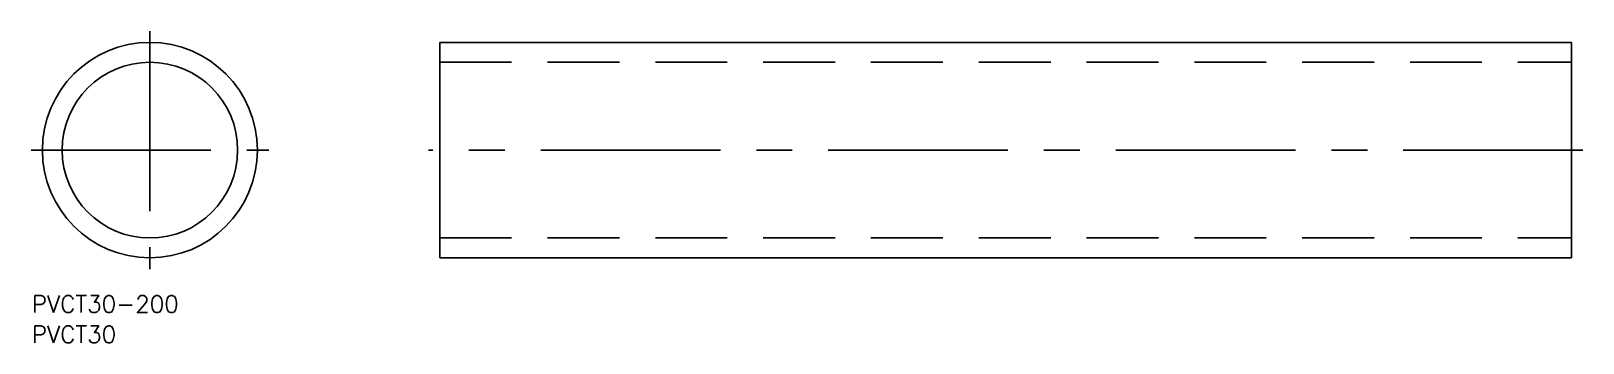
# Model space of a CAD drawing. Extents: x -21 to 253, y -34 to 21.
import ezdxf

# ---------------------------------------------------------------- set-up
doc = ezdxf.new("R2010")
doc.units = 0
doc.linetypes.add('CENTER', pattern=[50.8, 31.75, -6.35, 6.35, -6.35])
doc.linetypes.add('DASHED', pattern=[19.05, 12.7, -6.35])
doc.layers.get('0').update_dxf_attribs({"linetype": 'CONTINUOUS'})
doc.layers.add('CENTER', color=1, linetype='CENTER')
doc.styles.get("Standard").update_dxf_attribs({"font": 'txt.shx', "height": 3, "bigfont": 'bigfont.shx'})

msp = doc.modelspace()

# ---------------------------------------------------------------- linework, layer by layer
at = {"color": 7, "linetype": 'CONTINUOUS'}
for p, q in [((51.21, -19), (51.21, 19)), ((51.21, 19), (251.21, 19)), ((251.21, -19), (251.21, 19)), ((51.21, -19), (251.21, -19))]:
    msp.add_line(p, q, dxfattribs=at)
at = {"color": 3, "linetype": 'DASHED'}
for p, q in [((51.21, 15.5), (251.21, 15.5)), ((51.21, -15.5), (251.21, -15.5))]:
    msp.add_line(p, q, dxfattribs=at)
at = {"color": 7, "linetype": 'CONTINUOUS'}
for radius in [19, 15.5]:
    msp.add_circle((0, 0), radius, dxfattribs=at)
at = {"layer": 'CENTER', "color": 1, "linetype": 'CENTER'}
for p, q in [((0, 21), (0, -21)), ((-21, 0), (21, 0)), ((253.21, 0), (49.21, 0))]:
    msp.add_line(p, q, dxfattribs=at)

# ---------------------------------------------------------------- texts
at = {"color": 7, "linetype": 'CONTINUOUS'}
for s, p in [('PVCT30-200', (-20.86, -28.66)), ('PVCT30', (-20.86, -34.01))]:
    msp.add_text(s, height=3, dxfattribs=at).set_placement(p)

doc.saveas('drawing.dxf')
